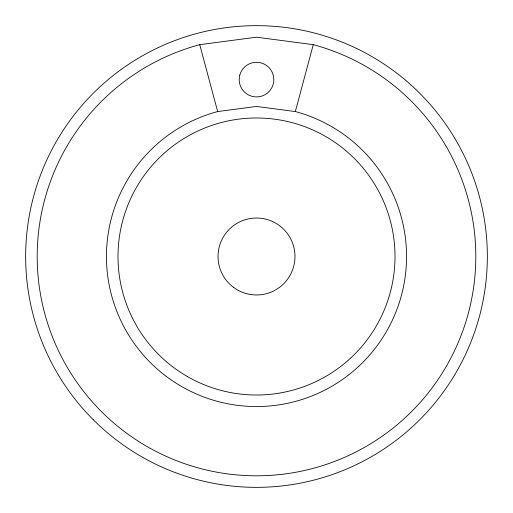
<?xml version="1.0" encoding="UTF-8"?>
<svg xmlns="http://www.w3.org/2000/svg" width="513" height="513" viewBox="0 0 513 513"><rect width="100%" height="100%" fill="white"/><g stroke="black" fill="none" stroke-linecap="round" stroke-linejoin="round"><path stroke-width="0.77" d="M199.737 44.663L217.666 111.558A150.053 150.053 0 0 0 133.585 342.569A150.053 150.053 0 0 0 379.415 342.569A150.053 150.053 0 0 0 295.334 111.558L313.263 44.663L256.5 37.193L199.737 44.663A219.308 219.308 0 0 0 76.854 382.288A219.308 219.308 0 0 0 436.146 382.288A219.308 219.308 0 0 0 313.263 44.663M217.666 111.558L256.5 106.447L295.334 111.558M239.783 75.129L239.193 79.611A17.314 17.314 0 0 0 256.506 96.919A17.314 17.314 0 0 0 273.82 79.605L273.23 75.122A17.314 17.314 0 0 0 239.783 75.129M93.263 419.737A230.85 230.85 0 0 0 479.482 316.245A230.85 230.85 0 0 0 196.755 33.518A230.85 230.85 0 0 0 93.263 419.737M187.245 376.452A138.51 138.51 0 0 0 395.01 256.5A138.51 138.51 0 0 0 187.245 136.548A138.51 138.51 0 0 0 187.245 376.452M233.325 287.209A38.475 38.475 0 0 0 294.686 261.213A38.475 38.475 0 0 0 241.488 221.071A38.475 38.475 0 0 0 233.325 287.209"/></g></svg>
